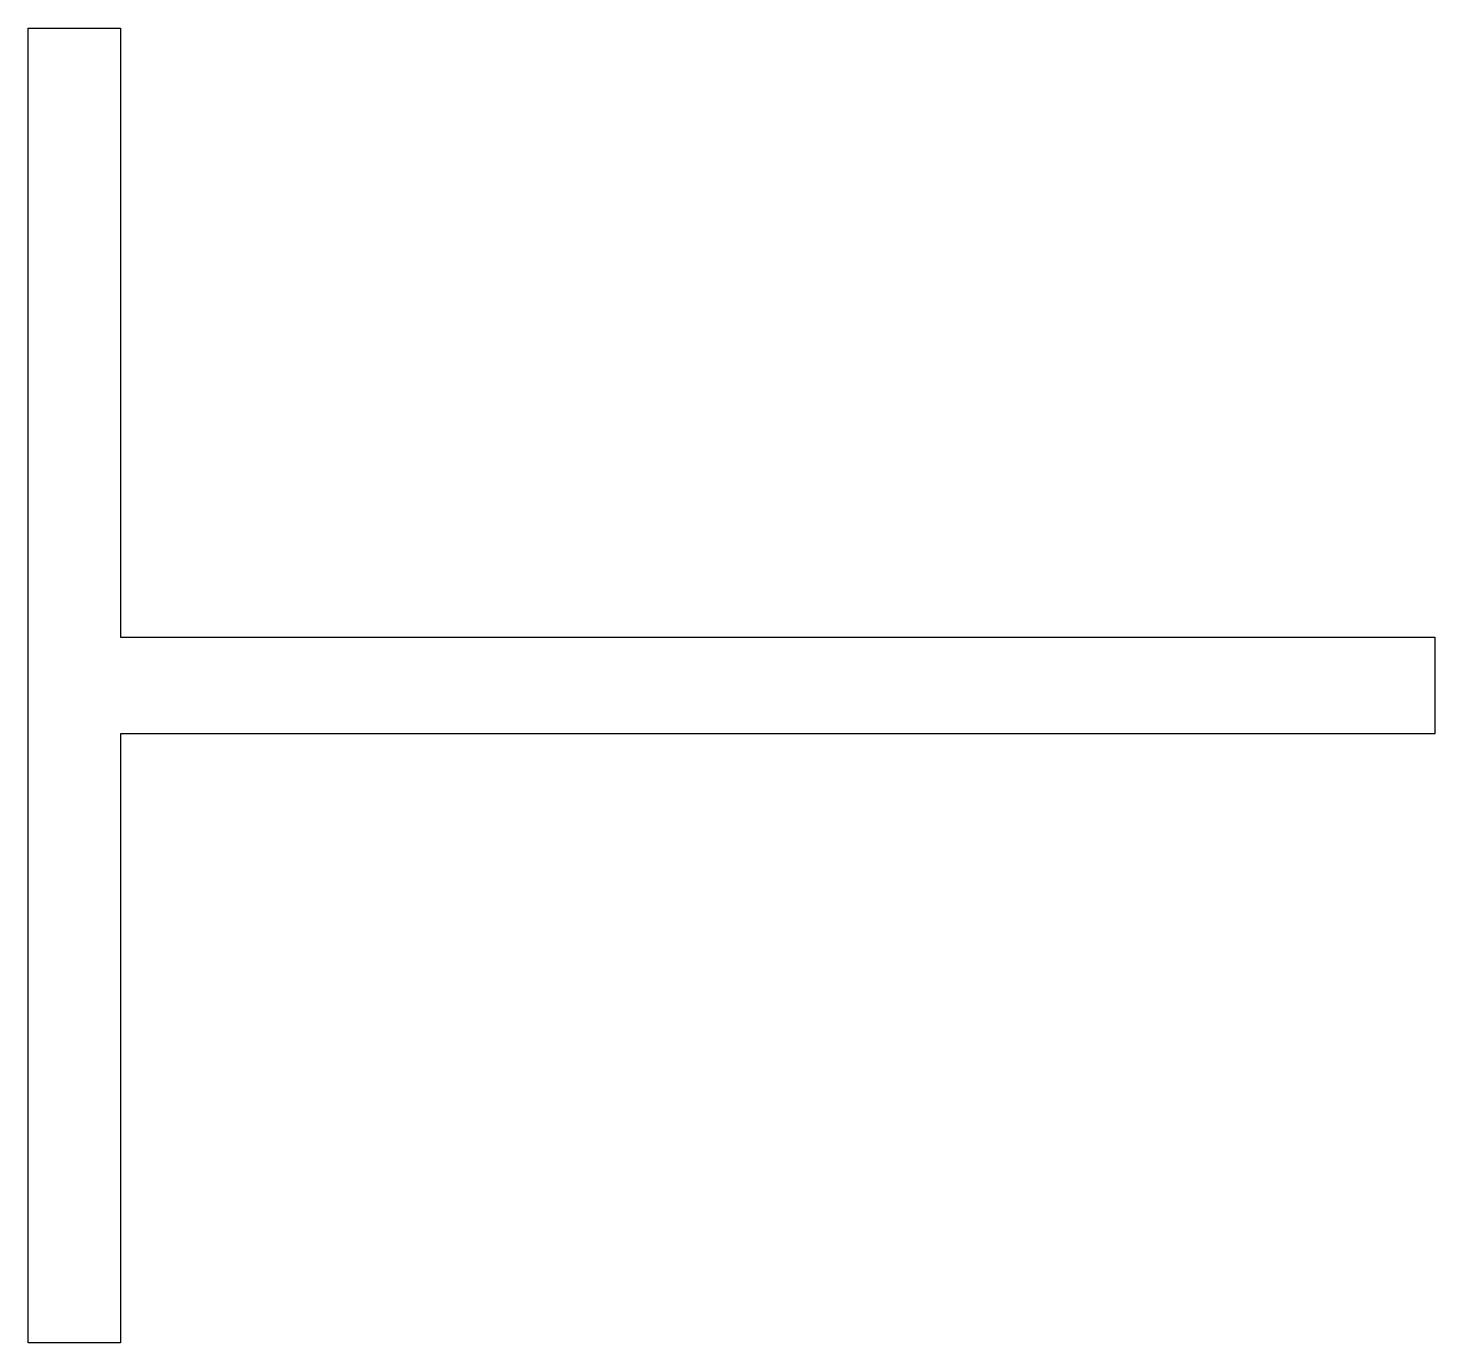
# Model space of a CAD drawing. Header units: metres. Extents: x 28.5 to 75.1, y -21.8 to 21.8.
import ezdxf

# ---------------------------------------------------------------- set-up
doc = ezdxf.new("R2010")
doc.units = ezdxf.units.M

msp = doc.modelspace()

# ---------------------------------------------------------------- linework, layer by layer
at = {"layer": 'top'}
msp.add_lwpolyline([(28.47, 21.8), (31.53, 21.8), (31.53, 1.6), (75.13, 1.6), (75.13, -1.6), (31.53, -1.6), (31.53, -21.8), (28.47, -21.8)], close=True, dxfattribs=at)

doc.saveas('drawing.dxf')
